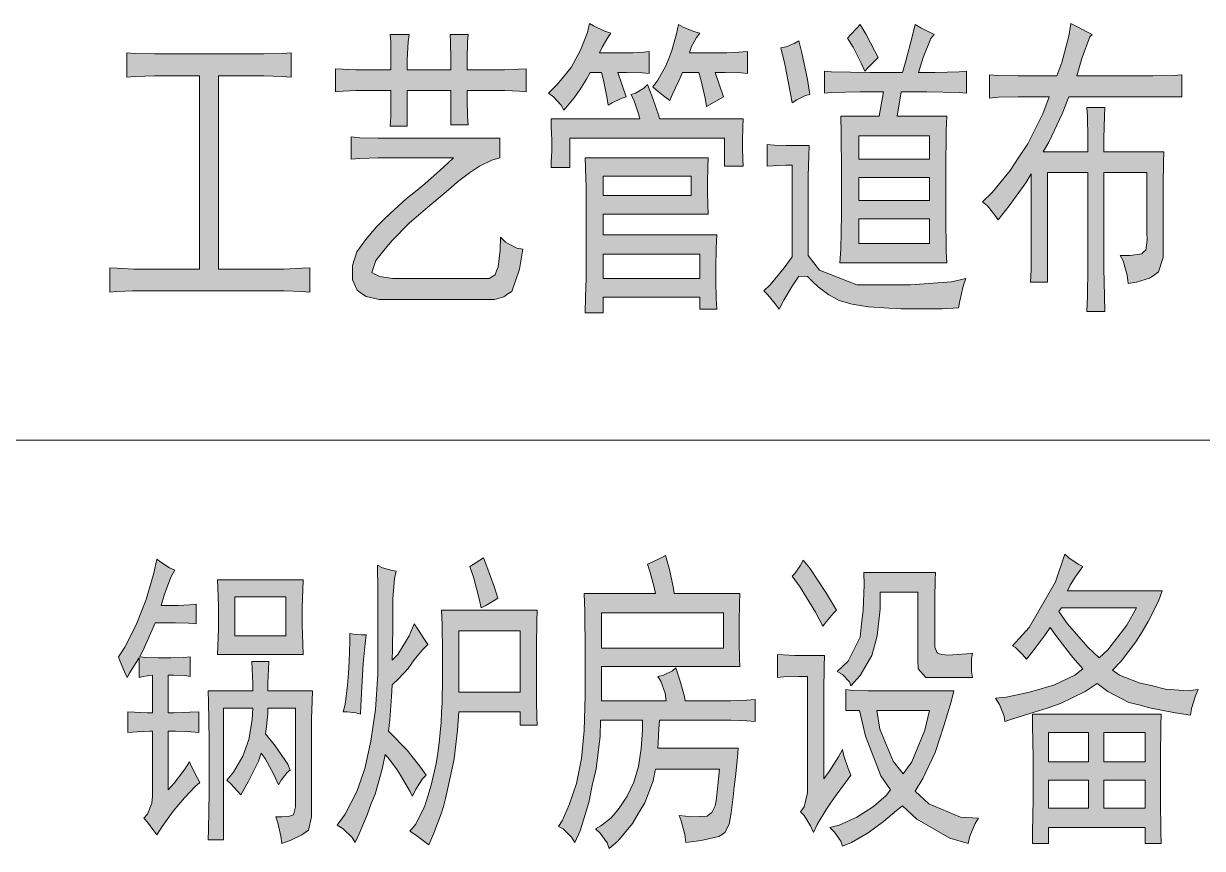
# Model space of a CAD drawing. Header units: millimetres. Extents: x 0 to 207, y 0 to 293.
# Drawn here: x 67.68 to 83.71, y 182.89 to 194.11 of the extents above; entities that cross this region are included whole.
import ezdxf

# ---------------------------------------------------------------- set-up
doc = ezdxf.new("R2010")
doc.units = ezdxf.units.MM

msp = doc.modelspace()

# ---------------------------------------------------------------- hatches: boundary and pattern name
h = msp.add_hatch(color=0)
h.dxf.hatch_style = 2
h.paths.add_polyline_path([(76.189417, 193.428056), (76.097694, 193.438639), (75.8825, 193.445694), (75.762556, 193.445694), (75.878972, 193.114083), (75.808417, 193.089389), (75.684944, 193.029417), (75.632028, 192.997667), (75.614389, 193.114083), (75.568528, 193.339861), (75.540306, 193.445694), (75.388611, 193.445694), (75.335694, 193.353972), (75.2475, 193.209333), (75.208694, 193.156417), (75.169889, 193.099972), (75.081694, 192.990611), (75.028778, 192.930639), (74.9935, 192.997667), (74.887667, 193.114083), (74.820639, 193.163472), (74.940583, 193.279889), (75.127556, 193.512722), (75.191056, 193.629139), (75.254556, 193.745556), (75.349806, 193.985444), (75.378028, 194.108917), (75.430944, 194.077167), (75.575583, 194.010139), (75.667306, 193.978389), (75.6285, 193.918417), (75.550889, 193.787889), (75.515611, 193.710278), (75.900139, 193.710278), (75.970694, 193.710278), (76.115333, 193.720861), (76.189417, 193.727917)])
h = msp.add_hatch(color=0)
h.dxf.hatch_style = 2
h.paths.add_polyline_path([(81.735083, 193.396306), (81.798583, 193.57975), (81.893833, 193.936056), (81.922056, 194.108917), (82.003194, 194.070111), (82.147833, 193.9925), (82.211333, 193.96075), (82.183111, 193.929), (82.077278, 193.646778), (82.003194, 193.396306), (82.863972, 193.396306), (83.036833, 193.396306), (83.322583, 193.403361), (83.431944, 193.413944), (83.431944, 193.114083), (81.897361, 193.114083), (81.805639, 192.88125), (81.62925, 192.507306), (81.548111, 192.366194), (82.154889, 192.366194), (82.154889, 192.549639), (82.147833, 192.8495), (82.140778, 192.965917), (82.387722, 192.965917), (82.380667, 192.8495), (82.373611, 192.549639), (82.373611, 192.366194), (83.188528, 192.366194), (83.181472, 192.218028), (83.177944, 191.918167), (83.177944, 191.77), (83.177944, 191.089139), (83.177944, 190.930389), (83.114444, 190.732833), (83.054472, 190.6905), (82.9945, 190.648167), (82.814583, 190.591722), (82.701694, 190.574083), (82.687583, 190.6905), (82.634667, 190.881), (82.595861, 190.955083), (82.729917, 190.955083), (82.888667, 190.979778), (82.913361, 191.004472), (82.941583, 191.029167), (82.96275, 191.163222), (82.955694, 191.272583), (82.955694, 192.083972), (82.373611, 192.083972), (82.373611, 190.955083), (82.373611, 190.782222), (82.380667, 190.397694), (82.387722, 190.193083), (82.140778, 190.193083), (82.147833, 190.397694), (82.154889, 190.782222), (82.154889, 190.955083), (82.154889, 192.083972), (81.608083, 192.083972), (81.608083, 190.591722), (81.37525, 190.591722), (81.382306, 190.764583), (81.385833, 191.10325), (81.385833, 191.272583), (81.385833, 192.066333), (81.31175, 191.942861), (81.085972, 191.628889), (80.934278, 191.438389), (80.891944, 191.501889), (80.789639, 191.628889), (80.722611, 191.685333), (80.853139, 191.812333), (81.100083, 192.112194), (81.2165, 192.292111), (81.336444, 192.472028), (81.544583, 192.88125), (81.62925, 193.114083), (81.350556, 193.114083), (81.205917, 193.114083), (80.937806, 193.107028), (80.817861, 193.096444), (80.817861, 193.413944), (80.937806, 193.403361), (81.205917, 193.396306), (81.350556, 193.396306)])
h = msp.add_hatch(color=0)
h.dxf.hatch_style = 2
h.paths.add_polyline_path([(72.679278, 193.480972), (72.679278, 193.622083), (72.67575, 193.861972), (72.668694, 193.96075), (72.926222, 193.96075), (72.912111, 193.861972), (72.901528, 193.622083), (72.901528, 193.480972), (73.494194, 193.480972), (73.494194, 193.622083), (73.487139, 193.861972), (73.483611, 193.96075), (73.727028, 193.96075), (73.719972, 193.861972), (73.716444, 193.622083), (73.716444, 193.480972), (74.122139, 193.480972), (74.220917, 193.480972), (74.418472, 193.488028), (74.51725, 193.495083), (74.51725, 193.181111), (74.425528, 193.188167), (74.227972, 193.19875), (74.122139, 193.19875), (73.716444, 193.19875), (73.716444, 193.082333), (73.719972, 192.8495), (73.727028, 192.733083), (73.494194, 192.733083), (73.494194, 193.19875), (72.901528, 193.19875), (72.901528, 192.715444), (72.668694, 192.715444), (72.67575, 192.838917), (72.679278, 193.082333), (72.679278, 193.19875), (72.273583, 193.19875), (72.203028, 193.19875), (72.030167, 193.188167), (71.924333, 193.181111), (71.924333, 193.495083), (72.030167, 193.488028), (72.203028, 193.480972), (72.273583, 193.480972)])
h = msp.add_hatch(color=0)
h.dxf.hatch_style = 2
h.paths.add_polyline_path([(76.969056, 192.980028), (76.951417, 193.096444), (76.8985, 193.329278), (76.86675, 193.445694), (76.6445, 193.445694), (76.591583, 193.329278), (76.503389, 193.138778), (76.471639, 193.064694), (76.404611, 193.114083), (76.288194, 193.205806), (76.238806, 193.248139), (76.305833, 193.339861), (76.418722, 193.533889), (76.457528, 193.636194), (76.499861, 193.742028), (76.563361, 193.967806), (76.588056, 194.094806), (76.651556, 194.059528), (76.796194, 194.003083), (76.877333, 193.978389), (76.831472, 193.918417), (76.760917, 193.787889), (76.736222, 193.710278), (77.191306, 193.710278), (77.244222, 193.710278), (77.410028, 193.720861), (77.526444, 193.727917), (77.526444, 193.428056), (77.441778, 193.438639), (77.219528, 193.445694), (77.085472, 193.445694), (77.201889, 193.114083)])
h = msp.add_hatch(color=0)
h.paths.add_polyline_path([(78.574194, 193.463333), (78.662389, 193.45275), (79.191556, 193.445694), (79.632528, 193.445694), (79.678389, 193.604444), (79.766583, 193.929), (79.805389, 194.094806), (79.883, 194.052472), (80.01, 193.985444), (80.062917, 193.96075), (80.020583, 193.904306), (79.91475, 193.646778), (79.85125, 193.445694), (80.080556, 193.445694), (80.405111, 193.45275), (80.503889, 193.463333), (80.503889, 193.163472), (80.405111, 193.170528), (79.964139, 193.181111), (79.618417, 193.181111), (79.561972, 192.8495), (80.235778, 192.8495), (80.228722, 192.648417), (80.225194, 192.126306), (80.225194, 191.80175), (80.225194, 191.487778), (80.228722, 191.015056), (80.235778, 190.856306), (78.782333, 190.856306), (78.796444, 191.03975), (78.807028, 191.512472), (78.807028, 191.80175), (78.807028, 192.094556), (78.799972, 192.616667), (78.796444, 192.8495), (79.318556, 192.8495), (79.375, 193.181111), (79.061028, 193.181111), (78.662389, 193.170528), (78.574194, 193.163472)])
h.paths.add_polyline_path([(80.002944, 191.120889), (80.002944, 191.4525), (79.039861, 191.4525), (79.039861, 191.120889)])
h.paths.add_polyline_path([(80.002944, 191.702972), (80.002944, 192.016944), (79.039861, 192.016944), (79.039861, 191.702972)])
h.paths.add_polyline_path([(80.002944, 192.267417), (80.002944, 192.581389), (79.039861, 192.581389), (79.039861, 192.267417)])
h = msp.add_hatch(color=0)
h.dxf.hatch_style = 2
h.paths.add_polyline_path([(79.061028, 194.094806), (79.138639, 193.96075), (79.258583, 193.734972), (79.304444, 193.646778), (79.258583, 193.604444), (79.166861, 193.512722), (79.121, 193.463333), (79.078667, 193.562111), (78.96225, 193.787889), (78.888167, 193.911361), (78.926972, 193.953694), (79.015167, 194.045417)])
h = msp.add_hatch(color=0)
h.dxf.hatch_style = 2
h.paths.add_polyline_path([(78.133222, 193.029417), (78.108528, 193.181111), (78.034444, 193.555056), (77.981528, 193.777306), (78.052083, 193.794944), (78.172028, 193.844333), (78.224944, 193.876083), (78.267278, 193.710278), (78.341361, 193.346917), (78.376639, 193.145833), (78.316667, 193.131722), (78.196722, 193.07175)])
h = msp.add_hatch(color=0)
h.dxf.hatch_style = 2
h.paths.add_polyline_path([(70.809556, 193.696167), (70.950667, 193.696167), (71.204667, 193.703222), (71.321083, 193.710278), (71.321083, 193.378667), (71.204667, 193.38925), (70.950667, 193.396306), (70.809556, 193.396306), (70.333306, 193.396306), (70.333306, 190.771639), (71.08825, 190.771639), (71.222306, 190.771639), (71.465722, 190.782222), (71.575083, 190.789278), (71.575083, 190.457667), (71.465722, 190.464722), (71.229361, 190.475306), (71.098833, 190.475306), (69.299667, 190.475306), (69.169139, 190.475306), (68.950417, 190.464722), (68.858694, 190.457667), (68.858694, 190.789278), (68.957472, 190.782222), (69.18325, 190.771639), (69.31025, 190.771639), (70.075778, 190.771639), (70.075778, 193.396306), (69.613639, 193.396306), (69.461944, 193.396306), (69.200889, 193.38925), (69.088, 193.378667), (69.088, 193.710278), (69.200889, 193.703222), (69.461944, 193.696167), (69.613639, 193.696167)])
h = msp.add_hatch(color=0)
h.dxf.hatch_style = 2
h.paths.add_polyline_path([(76.16825, 193.279889), (76.238806, 193.089389), (76.319944, 192.856556), (76.330528, 192.814222), (77.47, 192.814222), (77.462944, 192.697806), (77.459417, 192.524944), (77.459417, 192.464972), (77.459417, 192.415583), (77.462944, 192.267417), (77.47, 192.168639), (77.212472, 192.168639), (77.212472, 192.549639), (75.109917, 192.549639), (75.109917, 192.151), (74.855917, 192.151), (74.859444, 192.225083), (74.8665, 192.376778), (74.8665, 192.450861), (74.8665, 192.524944), (74.859444, 192.708389), (74.855917, 192.814222), (76.062417, 192.814222), (76.044778, 192.88125), (75.988333, 193.047056), (75.946, 193.145833), (76.005972, 193.163472), (76.115333, 193.2305)])
h = msp.add_hatch(color=0)
h.dxf.hatch_style = 2
h.paths.add_polyline_path([(74.157417, 192.549639), (74.157417, 192.285056), (74.051583, 192.249778), (73.88225, 192.172167), (73.815222, 192.126306), (73.748194, 192.080444), (73.585917, 191.956972), (73.494194, 191.875833), (73.402472, 191.798222), (73.180222, 191.61125), (73.053222, 191.501889), (72.926222, 191.396056), (72.689861, 191.156167), (72.5805, 191.022111), (72.474667, 190.888056), (72.418222, 190.725778), (72.471139, 190.697556), (72.524056, 190.669333), (72.703972, 190.641111), (72.830972, 190.641111), (73.949278, 190.641111), (74.012778, 190.641111), (74.097444, 190.694028), (74.115083, 190.746944), (74.13625, 190.803389), (74.164472, 191.029167), (74.168, 191.205556), (74.238556, 191.138528), (74.39025, 191.053861), (74.471389, 191.03975), (74.425528, 190.771639), (74.323222, 190.46825), (74.266778, 190.432972), (74.213861, 190.394167), (74.086861, 190.358889), (74.016306, 190.358889), (72.633417, 190.358889), (72.517, 190.358889), (72.340611, 190.397694), (72.280639, 190.440028), (72.220667, 190.482361), (72.157167, 190.623472), (72.157167, 190.72225), (72.157167, 190.821028), (72.217139, 191.004472), (72.273583, 191.089139), (72.333556, 191.170278), (72.481722, 191.346667), (72.576972, 191.438389), (72.668694, 191.526583), (72.887417, 191.724139), (73.010889, 191.826444), (73.137889, 191.932278), (73.395417, 192.158056), (73.529472, 192.285056), (72.633417, 192.285056), (72.506417, 192.285056), (72.255944, 192.274472), (72.136, 192.267417), (72.136, 192.567278), (72.255944, 192.556694), (72.506417, 192.549639), (72.633417, 192.549639)])
h = msp.add_hatch(color=0)
h.dxf.hatch_style = 2
h.paths.add_polyline_path([(77.794556, 192.464972), (77.889806, 192.457917), (78.052083, 192.450861), (78.119111, 192.450861), (78.366056, 192.450861), (78.359, 192.316806), (78.351944, 192.034583), (78.351944, 191.886417), (78.351944, 190.955083), (78.503639, 190.757528), (79.015167, 190.556444), (79.375, 190.556444), (79.741889, 190.556444), (80.299278, 190.598778), (80.493306, 190.641111), (80.461556, 190.538806), (80.415694, 190.34125), (80.398056, 190.242472), (80.172278, 190.231889), (79.780694, 190.228361), (79.614889, 190.231889), (79.449083, 190.238944), (79.173917, 190.256583), (79.061028, 190.274222), (78.951667, 190.291861), (78.77175, 190.344778), (78.701194, 190.383583), (78.630639, 190.418861), (78.489528, 190.528222), (78.415444, 190.598778), (78.344889, 190.669333), (78.224944, 190.672861), (78.179083, 190.605833), (78.133222, 190.538806), (78.020333, 190.348306), (77.956833, 190.224833), (77.903917, 190.298917), (77.801611, 190.422389), (77.748694, 190.475306), (77.836889, 190.556444), (78.027389, 190.789278), (78.133222, 190.937444), (78.133222, 192.18275), (78.045028, 192.18275), (77.875694, 192.175694), (77.794556, 192.168639)])
h = msp.add_hatch(color=0)
h.paths.add_polyline_path([(76.99375, 192.285056), (76.986694, 192.151), (76.983167, 191.953444), (76.983167, 191.886417), (76.983167, 191.826444), (76.986694, 191.643), (76.99375, 191.519528), (75.565, 191.519528), (75.565, 191.237306), (77.110167, 191.237306), (77.103111, 191.053861), (77.096056, 190.782222), (77.096056, 190.6905), (77.096056, 190.605833), (77.103111, 190.373), (77.110167, 190.224833), (76.877333, 190.224833), (76.877333, 190.390639), (75.565, 190.390639), (75.565, 190.175444), (75.318056, 190.175444), (75.325111, 190.390639), (75.332167, 190.648167), (75.332167, 190.6905), (75.332167, 191.734722), (75.332167, 191.875833), (75.325111, 192.151), (75.318056, 192.285056)])
h.paths.add_polyline_path([(76.877333, 190.641111), (76.877333, 190.972722), (75.565, 190.972722), (75.565, 190.641111)])
h.paths.add_polyline_path([(76.760917, 191.77), (76.760917, 192.034583), (75.565, 192.034583), (75.565, 191.77)])
h = msp.add_hatch(color=0)
h.paths.add_polyline_path([(81.026, 184.619194), (81.015417, 184.693278), (80.951917, 184.852028), (80.899, 184.936694), (81.043639, 184.950806), (81.361139, 185.017833), (81.534, 185.067222), (81.703333, 185.116611), (81.9785, 185.250667), (82.084333, 185.335333), (81.950278, 185.490556), (81.731556, 185.772778), (81.643361, 185.899778), (81.572806, 185.797472), (81.410528, 185.582278), (81.318806, 185.465861), (81.265889, 185.532889), (81.170639, 185.624611), (81.131833, 185.649306), (81.357611, 185.899778), (81.713917, 186.520667), (81.840917, 186.894611), (81.897361, 186.845222), (82.020833, 186.760556), (82.084333, 186.728806), (81.992611, 186.59475), (81.974972, 186.570056), (81.915, 186.471278), (81.876194, 186.397194), (83.163833, 186.397194), (83.114444, 186.256083), (82.976861, 185.977389), (82.892194, 185.839806), (82.807528, 185.702222), (82.606444, 185.441167), (82.490028, 185.317694), (82.585278, 185.250667), (82.853389, 185.144833), (83.033306, 185.1025), (83.209694, 185.060167), (83.520139, 185.035472), (83.654194, 185.053111), (83.618917, 184.968444), (83.566, 184.795583), (83.548361, 184.703861), (83.340222, 184.735611), (82.990972, 184.806167), (82.849861, 184.844972), (82.712278, 184.88025), (82.426528, 185.028417), (82.281889, 185.13425), (82.119611, 185.028417), (81.780944, 184.862611), (81.601028, 184.802639), (81.424639, 184.746194), (81.135361, 184.654472)])
h.paths.add_polyline_path([(81.759778, 186.114972), (81.879722, 185.949167), (82.154889, 185.631667), (82.306583, 185.4835), (82.426528, 185.592861), (82.684056, 185.931528), (82.818111, 186.164361), (81.795056, 186.164361)])
h = msp.add_hatch(color=0)
h.dxf.hatch_style = 2
h.paths.add_polyline_path([(70.029917, 185.949167), (69.927611, 185.956222), (69.747694, 185.963278), (69.670083, 185.963278), (69.472528, 185.963278), (69.433722, 185.8645), (69.327889, 185.631667), (69.264389, 185.501139), (69.345528, 185.490556), (69.514861, 185.4835), (69.599528, 185.4835), (69.687722, 185.4835), (69.864111, 185.490556), (69.948778, 185.501139), (69.948778, 185.233028), (69.874694, 185.243611), (69.723, 185.250667), (69.648917, 185.250667), (69.648917, 184.735611), (69.733583, 184.735611), (69.94525, 184.746194), (70.065194, 184.75325), (70.065194, 184.471028), (69.962889, 184.478083), (69.751222, 184.488667), (69.648917, 184.488667), (69.648917, 183.691389), (69.730056, 183.783111), (69.874694, 183.973611), (69.938194, 184.072389), (69.973472, 183.998306), (70.044028, 183.857194), (70.079306, 183.790167), (70.012278, 183.730194), (69.871167, 183.582028), (69.793556, 183.490306), (69.715944, 183.398583), (69.567778, 183.190444), (69.497222, 183.077556), (69.454889, 183.134), (69.370222, 183.250417), (69.320833, 183.306861), (69.370222, 183.359778), (69.426667, 183.507944), (69.43725, 183.606722), (69.43725, 184.488667), (69.398444, 184.488667), (69.229111, 184.478083), (69.102111, 184.471028), (69.102111, 184.75325), (69.193833, 184.746194), (69.363167, 184.735611), (69.43725, 184.735611), (69.43725, 185.250667), (69.387861, 185.243611), (69.292611, 185.225972), (69.253806, 185.218917), (69.253806, 185.4835), (69.204417, 185.409417), (69.123278, 185.275361), (69.091528, 185.218917), (69.05625, 185.293), (68.996278, 185.434111), (68.975111, 185.501139), (69.059778, 185.631667), (69.215, 185.935056), (69.282028, 186.107917), (69.349056, 186.27725), (69.454889, 186.637083), (69.497222, 186.827583), (69.550139, 186.78525), (69.670083, 186.711167), (69.740639, 186.679417), (69.687722, 186.580639), (69.596, 186.337222), (69.553667, 186.196111), (69.705361, 186.196111), (69.782972, 186.196111), (69.94525, 186.206694), (70.029917, 186.21375)])
h = msp.add_hatch(color=0)
h.dxf.hatch_style = 2
h.paths.add_polyline_path([(72.749833, 186.661778), (72.728667, 186.563), (72.703972, 186.287833), (72.703972, 186.114972), (72.703972, 185.938583), (72.700444, 185.606972), (72.693389, 185.45175), (72.774528, 185.532889), (72.926222, 185.783361), (72.996778, 185.949167), (73.042639, 185.875083), (73.134361, 185.733972), (73.180222, 185.666944), (73.109667, 185.592861), (72.996778, 185.458806), (72.954444, 185.398833), (72.912111, 185.342389), (72.781583, 185.201278), (72.693389, 185.116611), (72.686333, 184.961389), (72.665167, 184.643889), (72.647528, 184.488667), (72.714556, 184.421639), (72.841556, 184.291111), (72.898, 184.231139), (72.950917, 184.167639), (73.081444, 183.998306), (73.159056, 183.888944), (73.109667, 183.839556), (73.017944, 183.698444), (72.972083, 183.606722), (72.936806, 183.67375), (72.855667, 183.814861), (72.809806, 183.888944), (72.763944, 183.963028), (72.658111, 184.104139), (72.601667, 184.171167), (72.559333, 183.973611), (72.464083, 183.631417), (72.407639, 183.490306), (72.354722, 183.349194), (72.245361, 183.091667), (72.192444, 182.97525), (72.153639, 183.042278), (72.030167, 183.158694), (71.949028, 183.208083), (72.054861, 183.359778), (72.213611, 183.666694), (72.270056, 183.821917), (72.322972, 183.980667), (72.407639, 184.354611), (72.435861, 184.569806), (72.467611, 184.785), (72.499361, 185.264778), (72.502889, 185.525833), (72.502889, 185.786889), (72.502889, 186.397194), (72.495833, 186.746444), (72.566389, 186.711167), (72.693389, 186.672361)])
h = msp.add_hatch(color=0)
h.dxf.hatch_style = 2
h.paths.add_polyline_path([(73.935167, 186.845222), (73.984556, 186.728806), (74.083333, 186.453639), (74.132722, 186.298417), (74.083333, 186.263139), (73.966917, 186.196111), (73.903417, 186.164361), (73.878722, 186.287833), (73.804639, 186.570056), (73.751722, 186.728806), (73.797583, 186.7535), (73.889306, 186.813472)])
h = msp.add_hatch(color=0)
h.paths.add_polyline_path([(76.309361, 185.233028), (76.383444, 185.250667), (76.506917, 185.310639), (76.552778, 185.349444), (76.605694, 185.183639), (76.669194, 184.961389), (76.679778, 184.901417), (77.201889, 184.901417), (77.300667, 184.901417), (77.515861, 184.912), (77.632278, 184.919056), (77.632278, 184.619194), (77.515861, 184.629778), (77.300667, 184.636833), (77.201889, 184.636833), (76.330528, 184.636833), (76.323472, 184.520417), (76.312889, 184.329917), (76.309361, 184.255833), (77.399444, 184.255833), (77.388861, 184.128833), (77.364167, 183.867778), (77.346528, 183.730194), (77.332417, 183.596139), (77.304194, 183.377417), (77.290083, 183.299806), (77.275972, 183.222194), (77.219528, 183.112833), (77.180722, 183.084611), (77.138389, 183.056389), (76.894972, 182.999944), (76.690361, 182.97525), (76.672722, 183.084611), (76.626861, 183.268056), (76.598639, 183.342139), (76.7715, 183.3245), (76.979639, 183.331556), (77.011389, 183.359778), (77.043139, 183.384472), (77.085472, 183.472667), (77.099583, 183.539694), (77.110167, 183.624361), (77.131333, 183.839556), (77.145444, 183.973611), (76.274083, 183.973611), (76.242333, 183.814861), (76.129444, 183.515), (76.044778, 183.373889), (75.963639, 183.232778), (75.762556, 182.992889), (75.646139, 182.894111), (75.617917, 182.968194), (75.522667, 183.10225), (75.459167, 183.158694), (75.53325, 183.201028), (75.667306, 183.306861), (75.727278, 183.373889), (75.783722, 183.440917), (75.889556, 183.603194), (75.935417, 183.698444), (75.981278, 183.793694), (76.044778, 184.008889), (76.062417, 184.128833), (76.080056, 184.252306), (76.097694, 184.502778), (76.097694, 184.636833), (75.529722, 184.636833), (75.522667, 184.421639), (75.46975, 183.977139), (75.416833, 183.747833), (75.367444, 183.518528), (75.251028, 183.134), (75.180472, 182.97525), (75.134611, 183.049333), (75.021722, 183.158694), (74.958222, 183.190444), (75.007611, 183.268056), (75.102861, 183.486778), (75.15225, 183.631417), (75.201639, 183.776056), (75.268667, 184.114722), (75.286306, 184.305222), (75.303944, 184.495722), (75.318056, 184.9755), (75.318056, 185.268306), (75.318056, 185.568167), (75.314528, 186.114972), (75.307472, 186.361917), (76.274083, 186.361917), (76.256444, 186.446583), (76.203528, 186.644139), (76.16825, 186.760556), (76.23175, 186.78525), (76.355222, 186.845222), (76.411667, 186.876972), (76.464583, 186.686472), (76.521028, 186.428944), (76.528083, 186.361917), (77.424139, 186.361917), (77.417083, 186.231389), (77.413556, 185.963278), (77.413556, 185.83275), (77.413556, 185.698694), (77.417083, 185.465861), (77.424139, 185.367083), (75.540306, 185.367083), (75.540306, 184.901417), (76.42225, 184.901417), (76.408139, 185.003722), (76.348167, 185.169528)])
h.paths.add_polyline_path([(77.201889, 185.617556), (77.201889, 186.097333), (75.540306, 186.097333), (75.540306, 185.617556)])
h = msp.add_hatch(color=0)
h.dxf.hatch_style = 2
h.paths.add_polyline_path([(78.284917, 186.813472), (78.376639, 186.704111), (78.602417, 186.361917), (78.736472, 186.132611), (78.690611, 186.090278), (78.598889, 185.980917), (78.5495, 185.913889), (78.450722, 186.107917), (78.242583, 186.446583), (78.133222, 186.59475), (78.1685, 186.630028), (78.242583, 186.735861)])
h = msp.add_hatch(color=0)
h.dxf.hatch_style = 2
h.paths.add_polyline_path([(80.048806, 185.218917), (79.950028, 185.218917), (79.847722, 185.335333), (79.840667, 185.45175), (79.840667, 186.379556), (79.329139, 186.379556), (79.329139, 186.146722), (79.290333, 185.783361), (79.255056, 185.649306), (79.21625, 185.51525), (79.0575, 185.243611), (78.934028, 185.1025), (78.912861, 185.158944), (78.817611, 185.257722), (78.747056, 185.300056), (78.895222, 185.441167), (79.061028, 185.765722), (79.078667, 185.949167), (79.099833, 186.132611), (79.113944, 186.478333), (79.110417, 186.644139), (80.084083, 186.644139), (80.080556, 186.545361), (80.0735, 186.298417), (80.0735, 186.146722), (80.0735, 185.698694), (80.0735, 185.631667), (80.10525, 185.554056), (80.137, 185.539944), (80.16875, 185.529361), (80.260472, 185.522306), (80.316917, 185.525833), (80.376889, 185.529361), (80.510944, 185.539944), (80.585028, 185.550528), (80.574444, 185.465861), (80.574444, 185.300056), (80.585028, 185.218917)])
h = msp.add_hatch(color=0)
h.paths.add_polyline_path([(70.322722, 185.532889), (70.32625, 185.64225), (70.333306, 185.889194), (70.333306, 186.030306), (70.333306, 186.182), (70.32625, 186.439528), (70.322722, 186.545361), (71.483361, 186.545361), (71.479833, 186.414833), (71.472778, 186.164361), (71.472778, 186.047944), (71.472778, 185.931528), (71.479833, 185.674), (71.483361, 185.532889)])
h.paths.add_polyline_path([(71.250528, 185.783361), (71.250528, 186.312528), (70.555556, 186.312528), (70.555556, 185.783361)])
h = msp.add_hatch(color=0)
h.paths.add_polyline_path([(74.668944, 186.132611), (74.661889, 185.973861), (74.658361, 185.656361), (74.658361, 185.501139), (74.658361, 185.017833), (74.658361, 184.901417), (74.661889, 184.679167), (74.668944, 184.569806), (74.436111, 184.569806), (74.436111, 184.75325), (73.600028, 184.75325), (73.582389, 184.502778), (73.536528, 184.111194), (73.508306, 183.963028), (73.476556, 183.818389), (73.420111, 183.571444), (73.391889, 183.465611), (73.360139, 183.363306), (73.261361, 183.10225), (73.194333, 182.9435), (73.141417, 182.985833), (73.010889, 183.077556), (72.936806, 183.126944), (73.010889, 183.218667), (73.134361, 183.458556), (73.180222, 183.606722), (73.226083, 183.754889), (73.293111, 184.047694), (73.314278, 184.188806), (73.335444, 184.329917), (73.360139, 184.608611), (73.367194, 184.746194), (73.37425, 184.88025), (73.377778, 185.201278), (73.377778, 185.384722), (73.377778, 185.568167), (73.37425, 185.938583), (73.367194, 186.132611)])
h.paths.add_polyline_path([(74.436111, 185.017833), (74.436111, 185.850389), (73.600028, 185.850389), (73.600028, 185.017833)])
h = msp.add_hatch(color=0)
h.dxf.hatch_style = 2
h.paths.add_polyline_path([(72.344139, 185.797472), (72.3265, 185.681056), (72.301806, 185.409417), (72.291222, 185.250667), (72.284167, 185.091917), (72.270056, 184.827333), (72.263, 184.717972), (72.1995, 184.735611), (72.083083, 184.75325), (72.030167, 184.75325), (72.054861, 184.852028), (72.090139, 185.113083), (72.100722, 185.275361), (72.111306, 185.437639), (72.121889, 185.709278), (72.121889, 185.815111), (72.171278, 185.808056), (72.280639, 185.797472)])
h = msp.add_hatch(color=0)
h.dxf.hatch_style = 2
h.paths.add_polyline_path([(78.574194, 185.51525), (78.567139, 185.367083), (78.563611, 185.035472), (78.563611, 184.852028), (78.563611, 183.839556), (78.637694, 183.938333), (78.764694, 184.139417), (78.817611, 184.238194), (78.83525, 184.153528), (78.895222, 183.980667), (78.934028, 183.888944), (78.859944, 183.790167), (78.718833, 183.599667), (78.655333, 183.507944), (78.591833, 183.416222), (78.475417, 183.218667), (78.4225, 183.109306), (78.383694, 183.201028), (78.2955, 183.342139), (78.249639, 183.391528), (78.2955, 183.458556), (78.341361, 183.649056), (78.341361, 183.772528), (78.341361, 185.233028), (78.221417, 185.233028), (78.016806, 185.225972), (77.935667, 185.218917), (77.935667, 185.532889), (78.00975, 185.525833), (78.1685, 185.51525), (78.249639, 185.51525)])
h = msp.add_hatch(color=0)
h.dxf.hatch_style = 2
h.paths.add_polyline_path([(71.017694, 185.434111), (71.014167, 185.335333), (71.007111, 185.13425), (71.007111, 185.035472), (71.610361, 185.035472), (71.606833, 184.894361), (71.599778, 184.654472), (71.599778, 184.552167), (71.599778, 183.472667), (71.599778, 183.3245), (71.557444, 183.141056), (71.511583, 183.109306), (71.46925, 183.077556), (71.3105, 182.999944), (71.194083, 182.961139), (71.1835, 183.059917), (71.141167, 183.243361), (71.112944, 183.3245), (71.194083, 183.3245), (71.299917, 183.331556), (71.328139, 183.342139), (71.352833, 183.349194), (71.381056, 183.458556), (71.381056, 183.557333), (71.381056, 184.802639), (71.007111, 184.802639), (71.003583, 184.728556), (70.985944, 184.552167), (70.971833, 184.453389), (71.105889, 184.287583), (71.275222, 184.040639), (71.3105, 183.955972), (71.268167, 183.924222), (71.187028, 183.821917), (71.148222, 183.758417), (71.084722, 183.899528), (70.968306, 184.114722), (70.915389, 184.188806), (70.880111, 184.079444), (70.739, 183.797222), (70.636694, 183.624361), (70.594361, 183.67375), (70.502639, 183.772528), (70.449722, 183.821917), (70.537917, 183.931278), (70.664917, 184.15), (70.703722, 184.262889), (70.746056, 184.375778), (70.791917, 184.643889), (70.798972, 184.802639), (70.403861, 184.802639), (70.403861, 183.010528), (70.195722, 183.010528), (70.19925, 183.151639), (70.206306, 183.649056), (70.206306, 184.005361), (70.206306, 184.37225), (70.19925, 184.887306), (70.195722, 185.035472), (70.798972, 185.035472), (70.798972, 185.13425), (70.791917, 185.335333), (70.788389, 185.434111)])
h = msp.add_hatch(color=0)
h.paths.add_polyline_path([(78.863472, 185.053111), (78.958722, 185.042528), (79.166861, 185.035472), (79.283278, 185.035472), (80.331028, 185.035472), (80.29575, 184.887306), (80.196972, 184.559222), (80.137, 184.379306), (80.077028, 184.199389), (79.911222, 183.846611), (79.805389, 183.67375), (79.992361, 183.500889), (80.42275, 183.317444), (80.666167, 183.306861), (80.620306, 183.232778), (80.54975, 183.059917), (80.528583, 182.961139), (80.278111, 183.035222), (79.830083, 183.29275), (79.632528, 183.472667), (79.554917, 183.409167), (79.375, 183.261), (79.272694, 183.183389), (79.166861, 183.105778), (78.941083, 182.97525), (78.817611, 182.925861), (78.796444, 182.992889), (78.70825, 183.116361), (78.64475, 183.176333), (78.77175, 183.208083), (79.011639, 183.317444), (79.128056, 183.391528), (79.240944, 183.465611), (79.410278, 183.613778), (79.47025, 183.691389), (79.339722, 183.881889), (79.131583, 184.421639), (79.050444, 184.770889), (78.863472, 184.770889)])
h.paths.add_polyline_path([(79.643111, 183.906583), (79.759528, 184.072389), (79.939444, 184.502778), (80.002944, 184.770889), (79.283278, 184.770889), (79.325611, 184.513361), (79.505528, 184.079444)])
h = msp.add_hatch(color=0)
h.paths.add_polyline_path([(83.15325, 184.717972), (83.146194, 184.569806), (83.142667, 184.128833), (83.142667, 183.839556), (83.142667, 183.557333), (83.146194, 183.116361), (83.15325, 182.961139), (82.934528, 182.961139), (82.934528, 183.176333), (81.618667, 183.176333), (81.618667, 182.961139), (81.399944, 182.961139), (81.403472, 183.116361), (81.410528, 183.557333), (81.410528, 183.839556), (81.410528, 184.128833), (81.403472, 184.569806), (81.399944, 184.717972)])
h.paths.add_polyline_path([(82.934528, 184.072389), (82.934528, 184.471028), (82.373611, 184.471028), (82.373611, 184.072389)])
h.paths.add_polyline_path([(82.165472, 184.072389), (82.165472, 184.471028), (81.618667, 184.471028), (81.618667, 184.072389)])
h.paths.add_polyline_path([(82.934528, 183.440917), (82.934528, 183.821917), (82.373611, 183.821917), (82.373611, 183.440917)])
h.paths.add_polyline_path([(82.165472, 183.440917), (82.165472, 183.821917), (81.618667, 183.821917), (81.618667, 183.440917)])

# ---------------------------------------------------------------- linework, layer by layer
at = {"color": 0, "lineweight": 0}
for points in [[(76.189417, 193.428056), (76.097694, 193.438639), (75.8825, 193.445694), (75.762556, 193.445694), (75.878972, 193.114083), (75.808417, 193.089389), (75.684944, 193.029417), (75.632028, 192.997667), (75.614389, 193.114083), (75.568528, 193.339861), (75.540306, 193.445694), (75.388611, 193.445694), (75.335694, 193.353972), (75.2475, 193.209333), (75.208694, 193.156417), (75.169889, 193.099972), (75.081694, 192.990611), (75.028778, 192.930639), (74.9935, 192.997667), (74.887667, 193.114083), (74.820639, 193.163472), (74.940583, 193.279889), (75.127556, 193.512722), (75.191056, 193.629139), (75.254556, 193.745556), (75.349806, 193.985444), (75.378028, 194.108917), (75.430944, 194.077167), (75.575583, 194.010139), (75.667306, 193.978389), (75.6285, 193.918417), (75.550889, 193.787889), (75.515611, 193.710278), (75.900139, 193.710278), (75.970694, 193.710278), (76.115333, 193.720861), (76.189417, 193.727917)], [(81.735083, 193.396306), (81.798583, 193.57975), (81.893833, 193.936056), (81.922056, 194.108917), (82.003194, 194.070111), (82.147833, 193.9925), (82.211333, 193.96075), (82.183111, 193.929), (82.077278, 193.646778), (82.003194, 193.396306), (82.863972, 193.396306), (83.036833, 193.396306), (83.322583, 193.403361), (83.431944, 193.413944), (83.431944, 193.114083), (81.897361, 193.114083), (81.805639, 192.88125), (81.62925, 192.507306), (81.548111, 192.366194), (82.154889, 192.366194), (82.154889, 192.549639), (82.147833, 192.8495), (82.140778, 192.965917), (82.387722, 192.965917), (82.380667, 192.8495), (82.373611, 192.549639), (82.373611, 192.366194), (83.188528, 192.366194), (83.181472, 192.218028), (83.177944, 191.918167), (83.177944, 191.77), (83.177944, 191.089139), (83.177944, 190.930389), (83.114444, 190.732833), (83.054472, 190.6905), (82.9945, 190.648167), (82.814583, 190.591722), (82.701694, 190.574083), (82.687583, 190.6905), (82.634667, 190.881), (82.595861, 190.955083), (82.729917, 190.955083), (82.888667, 190.979778), (82.913361, 191.004472), (82.941583, 191.029167), (82.96275, 191.163222), (82.955694, 191.272583), (82.955694, 192.083972), (82.373611, 192.083972), (82.373611, 190.955083), (82.373611, 190.782222), (82.380667, 190.397694), (82.387722, 190.193083), (82.140778, 190.193083), (82.147833, 190.397694), (82.154889, 190.782222), (82.154889, 190.955083), (82.154889, 192.083972), (81.608083, 192.083972), (81.608083, 190.591722), (81.37525, 190.591722), (81.382306, 190.764583), (81.385833, 191.10325), (81.385833, 191.272583), (81.385833, 192.066333), (81.31175, 191.942861), (81.085972, 191.628889), (80.934278, 191.438389), (80.891944, 191.501889), (80.789639, 191.628889), (80.722611, 191.685333), (80.853139, 191.812333), (81.100083, 192.112194), (81.2165, 192.292111), (81.336444, 192.472028), (81.544583, 192.88125), (81.62925, 193.114083), (81.350556, 193.114083), (81.205917, 193.114083), (80.937806, 193.107028), (80.817861, 193.096444), (80.817861, 193.413944), (80.937806, 193.403361), (81.205917, 193.396306), (81.350556, 193.396306)], [(72.679278, 193.480972), (72.679278, 193.622083), (72.67575, 193.861972), (72.668694, 193.96075), (72.926222, 193.96075), (72.912111, 193.861972), (72.901528, 193.622083), (72.901528, 193.480972), (73.494194, 193.480972), (73.494194, 193.622083), (73.487139, 193.861972), (73.483611, 193.96075), (73.727028, 193.96075), (73.719972, 193.861972), (73.716444, 193.622083), (73.716444, 193.480972), (74.122139, 193.480972), (74.220917, 193.480972), (74.418472, 193.488028), (74.51725, 193.495083), (74.51725, 193.181111), (74.425528, 193.188167), (74.227972, 193.19875), (74.122139, 193.19875), (73.716444, 193.19875), (73.716444, 193.082333), (73.719972, 192.8495), (73.727028, 192.733083), (73.494194, 192.733083), (73.494194, 193.19875), (72.901528, 193.19875), (72.901528, 192.715444), (72.668694, 192.715444), (72.67575, 192.838917), (72.679278, 193.082333), (72.679278, 193.19875), (72.273583, 193.19875), (72.203028, 193.19875), (72.030167, 193.188167), (71.924333, 193.181111), (71.924333, 193.495083), (72.030167, 193.488028), (72.203028, 193.480972), (72.273583, 193.480972)], [(76.969056, 192.980028), (76.951417, 193.096444), (76.8985, 193.329278), (76.86675, 193.445694), (76.6445, 193.445694), (76.591583, 193.329278), (76.503389, 193.138778), (76.471639, 193.064694), (76.404611, 193.114083), (76.288194, 193.205806), (76.238806, 193.248139), (76.305833, 193.339861), (76.418722, 193.533889), (76.457528, 193.636194), (76.499861, 193.742028), (76.563361, 193.967806), (76.588056, 194.094806), (76.651556, 194.059528), (76.796194, 194.003083), (76.877333, 193.978389), (76.831472, 193.918417), (76.760917, 193.787889), (76.736222, 193.710278), (77.191306, 193.710278), (77.244222, 193.710278), (77.410028, 193.720861), (77.526444, 193.727917), (77.526444, 193.428056), (77.441778, 193.438639), (77.219528, 193.445694), (77.085472, 193.445694), (77.201889, 193.114083)], [(78.574194, 193.463333), (78.662389, 193.45275), (79.191556, 193.445694), (79.632528, 193.445694), (79.678389, 193.604444), (79.766583, 193.929), (79.805389, 194.094806), (79.883, 194.052472), (80.01, 193.985444), (80.062917, 193.96075), (80.020583, 193.904306), (79.91475, 193.646778), (79.85125, 193.445694), (80.080556, 193.445694), (80.405111, 193.45275), (80.503889, 193.463333), (80.503889, 193.163472), (80.405111, 193.170528), (79.964139, 193.181111), (79.618417, 193.181111), (79.561972, 192.8495), (80.235778, 192.8495), (80.228722, 192.648417), (80.225194, 192.126306), (80.225194, 191.80175), (80.225194, 191.487778), (80.228722, 191.015056), (80.235778, 190.856306), (78.782333, 190.856306), (78.796444, 191.03975), (78.807028, 191.512472), (78.807028, 191.80175), (78.807028, 192.094556), (78.799972, 192.616667), (78.796444, 192.8495), (79.318556, 192.8495), (79.375, 193.181111), (79.061028, 193.181111), (78.662389, 193.170528), (78.574194, 193.163472)], [(79.061028, 194.094806), (79.138639, 193.96075), (79.258583, 193.734972), (79.304444, 193.646778), (79.258583, 193.604444), (79.166861, 193.512722), (79.121, 193.463333), (79.078667, 193.562111), (78.96225, 193.787889), (78.888167, 193.911361), (78.926972, 193.953694), (79.015167, 194.045417)], [(78.133222, 193.029417), (78.108528, 193.181111), (78.034444, 193.555056), (77.981528, 193.777306), (78.052083, 193.794944), (78.172028, 193.844333), (78.224944, 193.876083), (78.267278, 193.710278), (78.341361, 193.346917), (78.376639, 193.145833), (78.316667, 193.131722), (78.196722, 193.07175)], [(70.809556, 193.696167), (70.950667, 193.696167), (71.204667, 193.703222), (71.321083, 193.710278), (71.321083, 193.378667), (71.204667, 193.38925), (70.950667, 193.396306), (70.809556, 193.396306), (70.333306, 193.396306), (70.333306, 190.771639), (71.08825, 190.771639), (71.222306, 190.771639), (71.465722, 190.782222), (71.575083, 190.789278), (71.575083, 190.457667), (71.465722, 190.464722), (71.229361, 190.475306), (71.098833, 190.475306), (69.299667, 190.475306), (69.169139, 190.475306), (68.950417, 190.464722), (68.858694, 190.457667), (68.858694, 190.789278), (68.957472, 190.782222), (69.18325, 190.771639), (69.31025, 190.771639), (70.075778, 190.771639), (70.075778, 193.396306), (69.613639, 193.396306), (69.461944, 193.396306), (69.200889, 193.38925), (69.088, 193.378667), (69.088, 193.710278), (69.200889, 193.703222), (69.461944, 193.696167), (69.613639, 193.696167)], [(76.16825, 193.279889), (76.238806, 193.089389), (76.319944, 192.856556), (76.330528, 192.814222), (77.47, 192.814222), (77.462944, 192.697806), (77.459417, 192.524944), (77.459417, 192.464972), (77.459417, 192.415583), (77.462944, 192.267417), (77.47, 192.168639), (77.212472, 192.168639), (77.212472, 192.549639), (75.109917, 192.549639), (75.109917, 192.151), (74.855917, 192.151), (74.859444, 192.225083), (74.8665, 192.376778), (74.8665, 192.450861), (74.8665, 192.524944), (74.859444, 192.708389), (74.855917, 192.814222), (76.062417, 192.814222), (76.044778, 192.88125), (75.988333, 193.047056), (75.946, 193.145833), (76.005972, 193.163472), (76.115333, 193.2305)], [(74.157417, 192.549639), (74.157417, 192.285056), (74.051583, 192.249778), (73.88225, 192.172167), (73.815222, 192.126306), (73.748194, 192.080444), (73.585917, 191.956972), (73.494194, 191.875833), (73.402472, 191.798222), (73.180222, 191.61125), (73.053222, 191.501889), (72.926222, 191.396056), (72.689861, 191.156167), (72.5805, 191.022111), (72.474667, 190.888056), (72.418222, 190.725778), (72.471139, 190.697556), (72.524056, 190.669333), (72.703972, 190.641111), (72.830972, 190.641111), (73.949278, 190.641111), (74.012778, 190.641111), (74.097444, 190.694028), (74.115083, 190.746944), (74.13625, 190.803389), (74.164472, 191.029167), (74.168, 191.205556), (74.238556, 191.138528), (74.39025, 191.053861), (74.471389, 191.03975), (74.425528, 190.771639), (74.323222, 190.46825), (74.266778, 190.432972), (74.213861, 190.394167), (74.086861, 190.358889), (74.016306, 190.358889), (72.633417, 190.358889), (72.517, 190.358889), (72.340611, 190.397694), (72.280639, 190.440028), (72.220667, 190.482361), (72.157167, 190.623472), (72.157167, 190.72225), (72.157167, 190.821028), (72.217139, 191.004472), (72.273583, 191.089139), (72.333556, 191.170278), (72.481722, 191.346667), (72.576972, 191.438389), (72.668694, 191.526583), (72.887417, 191.724139), (73.010889, 191.826444), (73.137889, 191.932278), (73.395417, 192.158056), (73.529472, 192.285056), (72.633417, 192.285056), (72.506417, 192.285056), (72.255944, 192.274472), (72.136, 192.267417), (72.136, 192.567278), (72.255944, 192.556694), (72.506417, 192.549639), (72.633417, 192.549639)], [(80.002944, 192.267417), (80.002944, 192.581389), (79.039861, 192.581389), (79.039861, 192.267417)], [(77.794556, 192.464972), (77.889806, 192.457917), (78.052083, 192.450861), (78.119111, 192.450861), (78.366056, 192.450861), (78.359, 192.316806), (78.351944, 192.034583), (78.351944, 191.886417), (78.351944, 190.955083), (78.503639, 190.757528), (79.015167, 190.556444), (79.375, 190.556444), (79.741889, 190.556444), (80.299278, 190.598778), (80.493306, 190.641111), (80.461556, 190.538806), (80.415694, 190.34125), (80.398056, 190.242472), (80.172278, 190.231889), (79.780694, 190.228361), (79.614889, 190.231889), (79.449083, 190.238944), (79.173917, 190.256583), (79.061028, 190.274222), (78.951667, 190.291861), (78.77175, 190.344778), (78.701194, 190.383583), (78.630639, 190.418861), (78.489528, 190.528222), (78.415444, 190.598778), (78.344889, 190.669333), (78.224944, 190.672861), (78.179083, 190.605833), (78.133222, 190.538806), (78.020333, 190.348306), (77.956833, 190.224833), (77.903917, 190.298917), (77.801611, 190.422389), (77.748694, 190.475306), (77.836889, 190.556444), (78.027389, 190.789278), (78.133222, 190.937444), (78.133222, 192.18275), (78.045028, 192.18275), (77.875694, 192.175694), (77.794556, 192.168639)], [(76.99375, 192.285056), (76.986694, 192.151), (76.983167, 191.953444), (76.983167, 191.886417), (76.983167, 191.826444), (76.986694, 191.643), (76.99375, 191.519528), (75.565, 191.519528), (75.565, 191.237306), (77.110167, 191.237306), (77.103111, 191.053861), (77.096056, 190.782222), (77.096056, 190.6905), (77.096056, 190.605833), (77.103111, 190.373), (77.110167, 190.224833), (76.877333, 190.224833), (76.877333, 190.390639), (75.565, 190.390639), (75.565, 190.175444), (75.318056, 190.175444), (75.325111, 190.390639), (75.332167, 190.648167), (75.332167, 190.6905), (75.332167, 191.734722), (75.332167, 191.875833), (75.325111, 192.151), (75.318056, 192.285056)], [(76.760917, 191.77), (76.760917, 192.034583), (75.565, 192.034583), (75.565, 191.77)], [(80.002944, 191.702972), (80.002944, 192.016944), (79.039861, 192.016944), (79.039861, 191.702972)], [(80.002944, 191.120889), (80.002944, 191.4525), (79.039861, 191.4525), (79.039861, 191.120889)], [(76.877333, 190.641111), (76.877333, 190.972722), (75.565, 190.972722), (75.565, 190.641111)], [(81.026, 184.619194), (81.015417, 184.693278), (80.951917, 184.852028), (80.899, 184.936694), (81.043639, 184.950806), (81.361139, 185.017833), (81.534, 185.067222), (81.703333, 185.116611), (81.9785, 185.250667), (82.084333, 185.335333), (81.950278, 185.490556), (81.731556, 185.772778), (81.643361, 185.899778), (81.572806, 185.797472), (81.410528, 185.582278), (81.318806, 185.465861), (81.265889, 185.532889), (81.170639, 185.624611), (81.131833, 185.649306), (81.357611, 185.899778), (81.713917, 186.520667), (81.840917, 186.894611), (81.897361, 186.845222), (82.020833, 186.760556), (82.084333, 186.728806), (81.992611, 186.59475), (81.974972, 186.570056), (81.915, 186.471278), (81.876194, 186.397194), (83.163833, 186.397194), (83.114444, 186.256083), (82.976861, 185.977389), (82.892194, 185.839806), (82.807528, 185.702222), (82.606444, 185.441167), (82.490028, 185.317694), (82.585278, 185.250667), (82.853389, 185.144833), (83.033306, 185.1025), (83.209694, 185.060167), (83.520139, 185.035472), (83.654194, 185.053111), (83.618917, 184.968444), (83.566, 184.795583), (83.548361, 184.703861), (83.340222, 184.735611), (82.990972, 184.806167), (82.849861, 184.844972), (82.712278, 184.88025), (82.426528, 185.028417), (82.281889, 185.13425), (82.119611, 185.028417), (81.780944, 184.862611), (81.601028, 184.802639), (81.424639, 184.746194), (81.135361, 184.654472)], [(70.029917, 185.949167), (69.927611, 185.956222), (69.747694, 185.963278), (69.670083, 185.963278), (69.472528, 185.963278), (69.433722, 185.8645), (69.327889, 185.631667), (69.264389, 185.501139), (69.345528, 185.490556), (69.514861, 185.4835), (69.599528, 185.4835), (69.687722, 185.4835), (69.864111, 185.490556), (69.948778, 185.501139), (69.948778, 185.233028), (69.874694, 185.243611), (69.723, 185.250667), (69.648917, 185.250667), (69.648917, 184.735611), (69.733583, 184.735611), (69.94525, 184.746194), (70.065194, 184.75325), (70.065194, 184.471028), (69.962889, 184.478083), (69.751222, 184.488667), (69.648917, 184.488667), (69.648917, 183.691389), (69.730056, 183.783111), (69.874694, 183.973611), (69.938194, 184.072389), (69.973472, 183.998306), (70.044028, 183.857194), (70.079306, 183.790167), (70.012278, 183.730194), (69.871167, 183.582028), (69.793556, 183.490306), (69.715944, 183.398583), (69.567778, 183.190444), (69.497222, 183.077556), (69.454889, 183.134), (69.370222, 183.250417), (69.320833, 183.306861), (69.370222, 183.359778), (69.426667, 183.507944), (69.43725, 183.606722), (69.43725, 184.488667), (69.398444, 184.488667), (69.229111, 184.478083), (69.102111, 184.471028), (69.102111, 184.75325), (69.193833, 184.746194), (69.363167, 184.735611), (69.43725, 184.735611), (69.43725, 185.250667), (69.387861, 185.243611), (69.292611, 185.225972), (69.253806, 185.218917), (69.253806, 185.4835), (69.204417, 185.409417), (69.123278, 185.275361), (69.091528, 185.218917), (69.05625, 185.293), (68.996278, 185.434111), (68.975111, 185.501139), (69.059778, 185.631667), (69.215, 185.935056), (69.282028, 186.107917), (69.349056, 186.27725), (69.454889, 186.637083), (69.497222, 186.827583), (69.550139, 186.78525), (69.670083, 186.711167), (69.740639, 186.679417), (69.687722, 186.580639), (69.596, 186.337222), (69.553667, 186.196111), (69.705361, 186.196111), (69.782972, 186.196111), (69.94525, 186.206694), (70.029917, 186.21375)], [(72.749833, 186.661778), (72.728667, 186.563), (72.703972, 186.287833), (72.703972, 186.114972), (72.703972, 185.938583), (72.700444, 185.606972), (72.693389, 185.45175), (72.774528, 185.532889), (72.926222, 185.783361), (72.996778, 185.949167), (73.042639, 185.875083), (73.134361, 185.733972), (73.180222, 185.666944), (73.109667, 185.592861), (72.996778, 185.458806), (72.954444, 185.398833), (72.912111, 185.342389), (72.781583, 185.201278), (72.693389, 185.116611), (72.686333, 184.961389), (72.665167, 184.643889), (72.647528, 184.488667), (72.714556, 184.421639), (72.841556, 184.291111), (72.898, 184.231139), (72.950917, 184.167639), (73.081444, 183.998306), (73.159056, 183.888944), (73.109667, 183.839556), (73.017944, 183.698444), (72.972083, 183.606722), (72.936806, 183.67375), (72.855667, 183.814861), (72.809806, 183.888944), (72.763944, 183.963028), (72.658111, 184.104139), (72.601667, 184.171167), (72.559333, 183.973611), (72.464083, 183.631417), (72.407639, 183.490306), (72.354722, 183.349194), (72.245361, 183.091667), (72.192444, 182.97525), (72.153639, 183.042278), (72.030167, 183.158694), (71.949028, 183.208083), (72.054861, 183.359778), (72.213611, 183.666694), (72.270056, 183.821917), (72.322972, 183.980667), (72.407639, 184.354611), (72.435861, 184.569806), (72.467611, 184.785), (72.499361, 185.264778), (72.502889, 185.525833), (72.502889, 185.786889), (72.502889, 186.397194), (72.495833, 186.746444), (72.566389, 186.711167), (72.693389, 186.672361)], [(73.935167, 186.845222), (73.984556, 186.728806), (74.083333, 186.453639), (74.132722, 186.298417), (74.083333, 186.263139), (73.966917, 186.196111), (73.903417, 186.164361), (73.878722, 186.287833), (73.804639, 186.570056), (73.751722, 186.728806), (73.797583, 186.7535), (73.889306, 186.813472)], [(76.309361, 185.233028), (76.383444, 185.250667), (76.506917, 185.310639), (76.552778, 185.349444), (76.605694, 185.183639), (76.669194, 184.961389), (76.679778, 184.901417), (77.201889, 184.901417), (77.300667, 184.901417), (77.515861, 184.912), (77.632278, 184.919056), (77.632278, 184.619194), (77.515861, 184.629778), (77.300667, 184.636833), (77.201889, 184.636833), (76.330528, 184.636833), (76.323472, 184.520417), (76.312889, 184.329917), (76.309361, 184.255833), (77.399444, 184.255833), (77.388861, 184.128833), (77.364167, 183.867778), (77.346528, 183.730194), (77.332417, 183.596139), (77.304194, 183.377417), (77.290083, 183.299806), (77.275972, 183.222194), (77.219528, 183.112833), (77.180722, 183.084611), (77.138389, 183.056389), (76.894972, 182.999944), (76.690361, 182.97525), (76.672722, 183.084611), (76.626861, 183.268056), (76.598639, 183.342139), (76.7715, 183.3245), (76.979639, 183.331556), (77.011389, 183.359778), (77.043139, 183.384472), (77.085472, 183.472667), (77.099583, 183.539694), (77.110167, 183.624361), (77.131333, 183.839556), (77.145444, 183.973611), (76.274083, 183.973611), (76.242333, 183.814861), (76.129444, 183.515), (76.044778, 183.373889), (75.963639, 183.232778), (75.762556, 182.992889), (75.646139, 182.894111), (75.617917, 182.968194), (75.522667, 183.10225), (75.459167, 183.158694), (75.53325, 183.201028), (75.667306, 183.306861), (75.727278, 183.373889), (75.783722, 183.440917), (75.889556, 183.603194), (75.935417, 183.698444), (75.981278, 183.793694), (76.044778, 184.008889), (76.062417, 184.128833), (76.080056, 184.252306), (76.097694, 184.502778), (76.097694, 184.636833), (75.529722, 184.636833), (75.522667, 184.421639), (75.46975, 183.977139), (75.416833, 183.747833), (75.367444, 183.518528), (75.251028, 183.134), (75.180472, 182.97525), (75.134611, 183.049333), (75.021722, 183.158694), (74.958222, 183.190444), (75.007611, 183.268056), (75.102861, 183.486778), (75.15225, 183.631417), (75.201639, 183.776056), (75.268667, 184.114722), (75.286306, 184.305222), (75.303944, 184.495722), (75.318056, 184.9755), (75.318056, 185.268306), (75.318056, 185.568167), (75.314528, 186.114972), (75.307472, 186.361917), (76.274083, 186.361917), (76.256444, 186.446583), (76.203528, 186.644139), (76.16825, 186.760556), (76.23175, 186.78525), (76.355222, 186.845222), (76.411667, 186.876972), (76.464583, 186.686472), (76.521028, 186.428944), (76.528083, 186.361917), (77.424139, 186.361917), (77.417083, 186.231389), (77.413556, 185.963278), (77.413556, 185.83275), (77.413556, 185.698694), (77.417083, 185.465861), (77.424139, 185.367083), (75.540306, 185.367083), (75.540306, 184.901417), (76.42225, 184.901417), (76.408139, 185.003722), (76.348167, 185.169528)], [(78.284917, 186.813472), (78.376639, 186.704111), (78.602417, 186.361917), (78.736472, 186.132611), (78.690611, 186.090278), (78.598889, 185.980917), (78.5495, 185.913889), (78.450722, 186.107917), (78.242583, 186.446583), (78.133222, 186.59475), (78.1685, 186.630028), (78.242583, 186.735861)], [(80.048806, 185.218917), (79.950028, 185.218917), (79.847722, 185.335333), (79.840667, 185.45175), (79.840667, 186.379556), (79.329139, 186.379556), (79.329139, 186.146722), (79.290333, 185.783361), (79.255056, 185.649306), (79.21625, 185.51525), (79.0575, 185.243611), (78.934028, 185.1025), (78.912861, 185.158944), (78.817611, 185.257722), (78.747056, 185.300056), (78.895222, 185.441167), (79.061028, 185.765722), (79.078667, 185.949167), (79.099833, 186.132611), (79.113944, 186.478333), (79.110417, 186.644139), (80.084083, 186.644139), (80.080556, 186.545361), (80.0735, 186.298417), (80.0735, 186.146722), (80.0735, 185.698694), (80.0735, 185.631667), (80.10525, 185.554056), (80.137, 185.539944), (80.16875, 185.529361), (80.260472, 185.522306), (80.316917, 185.525833), (80.376889, 185.529361), (80.510944, 185.539944), (80.585028, 185.550528), (80.574444, 185.465861), (80.574444, 185.300056), (80.585028, 185.218917)], [(70.322722, 185.532889), (70.32625, 185.64225), (70.333306, 185.889194), (70.333306, 186.030306), (70.333306, 186.182), (70.32625, 186.439528), (70.322722, 186.545361), (71.483361, 186.545361), (71.479833, 186.414833), (71.472778, 186.164361), (71.472778, 186.047944), (71.472778, 185.931528), (71.479833, 185.674), (71.483361, 185.532889)], [(71.250528, 185.783361), (71.250528, 186.312528), (70.555556, 186.312528), (70.555556, 185.783361)], [(74.668944, 186.132611), (74.661889, 185.973861), (74.658361, 185.656361), (74.658361, 185.501139), (74.658361, 185.017833), (74.658361, 184.901417), (74.661889, 184.679167), (74.668944, 184.569806), (74.436111, 184.569806), (74.436111, 184.75325), (73.600028, 184.75325), (73.582389, 184.502778), (73.536528, 184.111194), (73.508306, 183.963028), (73.476556, 183.818389), (73.420111, 183.571444), (73.391889, 183.465611), (73.360139, 183.363306), (73.261361, 183.10225), (73.194333, 182.9435), (73.141417, 182.985833), (73.010889, 183.077556), (72.936806, 183.126944), (73.010889, 183.218667), (73.134361, 183.458556), (73.180222, 183.606722), (73.226083, 183.754889), (73.293111, 184.047694), (73.314278, 184.188806), (73.335444, 184.329917), (73.360139, 184.608611), (73.367194, 184.746194), (73.37425, 184.88025), (73.377778, 185.201278), (73.377778, 185.384722), (73.377778, 185.568167), (73.37425, 185.938583), (73.367194, 186.132611)], [(77.201889, 185.617556), (77.201889, 186.097333), (75.540306, 186.097333), (75.540306, 185.617556)], [(81.759778, 186.114972), (81.879722, 185.949167), (82.154889, 185.631667), (82.306583, 185.4835), (82.426528, 185.592861), (82.684056, 185.931528), (82.818111, 186.164361), (81.795056, 186.164361)], [(72.344139, 185.797472), (72.3265, 185.681056), (72.301806, 185.409417), (72.291222, 185.250667), (72.284167, 185.091917), (72.270056, 184.827333), (72.263, 184.717972), (72.1995, 184.735611), (72.083083, 184.75325), (72.030167, 184.75325), (72.054861, 184.852028), (72.090139, 185.113083), (72.100722, 185.275361), (72.111306, 185.437639), (72.121889, 185.709278), (72.121889, 185.815111), (72.171278, 185.808056), (72.280639, 185.797472)], [(74.436111, 185.017833), (74.436111, 185.850389), (73.600028, 185.850389), (73.600028, 185.017833)], [(78.574194, 185.51525), (78.567139, 185.367083), (78.563611, 185.035472), (78.563611, 184.852028), (78.563611, 183.839556), (78.637694, 183.938333), (78.764694, 184.139417), (78.817611, 184.238194), (78.83525, 184.153528), (78.895222, 183.980667), (78.934028, 183.888944), (78.859944, 183.790167), (78.718833, 183.599667), (78.655333, 183.507944), (78.591833, 183.416222), (78.475417, 183.218667), (78.4225, 183.109306), (78.383694, 183.201028), (78.2955, 183.342139), (78.249639, 183.391528), (78.2955, 183.458556), (78.341361, 183.649056), (78.341361, 183.772528), (78.341361, 185.233028), (78.221417, 185.233028), (78.016806, 185.225972), (77.935667, 185.218917), (77.935667, 185.532889), (78.00975, 185.525833), (78.1685, 185.51525), (78.249639, 185.51525)], [(71.017694, 185.434111), (71.014167, 185.335333), (71.007111, 185.13425), (71.007111, 185.035472), (71.610361, 185.035472), (71.606833, 184.894361), (71.599778, 184.654472), (71.599778, 184.552167), (71.599778, 183.472667), (71.599778, 183.3245), (71.557444, 183.141056), (71.511583, 183.109306), (71.46925, 183.077556), (71.3105, 182.999944), (71.194083, 182.961139), (71.1835, 183.059917), (71.141167, 183.243361), (71.112944, 183.3245), (71.194083, 183.3245), (71.299917, 183.331556), (71.328139, 183.342139), (71.352833, 183.349194), (71.381056, 183.458556), (71.381056, 183.557333), (71.381056, 184.802639), (71.007111, 184.802639), (71.003583, 184.728556), (70.985944, 184.552167), (70.971833, 184.453389), (71.105889, 184.287583), (71.275222, 184.040639), (71.3105, 183.955972), (71.268167, 183.924222), (71.187028, 183.821917), (71.148222, 183.758417), (71.084722, 183.899528), (70.968306, 184.114722), (70.915389, 184.188806), (70.880111, 184.079444), (70.739, 183.797222), (70.636694, 183.624361), (70.594361, 183.67375), (70.502639, 183.772528), (70.449722, 183.821917), (70.537917, 183.931278), (70.664917, 184.15), (70.703722, 184.262889), (70.746056, 184.375778), (70.791917, 184.643889), (70.798972, 184.802639), (70.403861, 184.802639), (70.403861, 183.010528), (70.195722, 183.010528), (70.19925, 183.151639), (70.206306, 183.649056), (70.206306, 184.005361), (70.206306, 184.37225), (70.19925, 184.887306), (70.195722, 185.035472), (70.798972, 185.035472), (70.798972, 185.13425), (70.791917, 185.335333), (70.788389, 185.434111)], [(78.863472, 185.053111), (78.958722, 185.042528), (79.166861, 185.035472), (79.283278, 185.035472), (80.331028, 185.035472), (80.29575, 184.887306), (80.196972, 184.559222), (80.137, 184.379306), (80.077028, 184.199389), (79.911222, 183.846611), (79.805389, 183.67375), (79.992361, 183.500889), (80.42275, 183.317444), (80.666167, 183.306861), (80.620306, 183.232778), (80.54975, 183.059917), (80.528583, 182.961139), (80.278111, 183.035222), (79.830083, 183.29275), (79.632528, 183.472667), (79.554917, 183.409167), (79.375, 183.261), (79.272694, 183.183389), (79.166861, 183.105778), (78.941083, 182.97525), (78.817611, 182.925861), (78.796444, 182.992889), (78.70825, 183.116361), (78.64475, 183.176333), (78.77175, 183.208083), (79.011639, 183.317444), (79.128056, 183.391528), (79.240944, 183.465611), (79.410278, 183.613778), (79.47025, 183.691389), (79.339722, 183.881889), (79.131583, 184.421639), (79.050444, 184.770889), (78.863472, 184.770889)], [(79.643111, 183.906583), (79.759528, 184.072389), (79.939444, 184.502778), (80.002944, 184.770889), (79.283278, 184.770889), (79.325611, 184.513361), (79.505528, 184.079444)], [(83.15325, 184.717972), (83.146194, 184.569806), (83.142667, 184.128833), (83.142667, 183.839556), (83.142667, 183.557333), (83.146194, 183.116361), (83.15325, 182.961139), (82.934528, 182.961139), (82.934528, 183.176333), (81.618667, 183.176333), (81.618667, 182.961139), (81.399944, 182.961139), (81.403472, 183.116361), (81.410528, 183.557333), (81.410528, 183.839556), (81.410528, 184.128833), (81.403472, 184.569806), (81.399944, 184.717972)], [(82.165472, 184.072389), (82.165472, 184.471028), (81.618667, 184.471028), (81.618667, 184.072389)], [(82.934528, 184.072389), (82.934528, 184.471028), (82.373611, 184.471028), (82.373611, 184.072389)], [(82.165472, 183.440917), (82.165472, 183.821917), (81.618667, 183.821917), (81.618667, 183.440917)], [(82.934528, 183.440917), (82.934528, 183.821917), (82.373611, 183.821917), (82.373611, 183.440917)]]:
    msp.add_lwpolyline(points, close=True, dxfattribs=at)
msp.add_lwpolyline([(25.124833, 188.443306), (201.9935, 188.443306)], dxfattribs=at)

doc.saveas('drawing.dxf')
